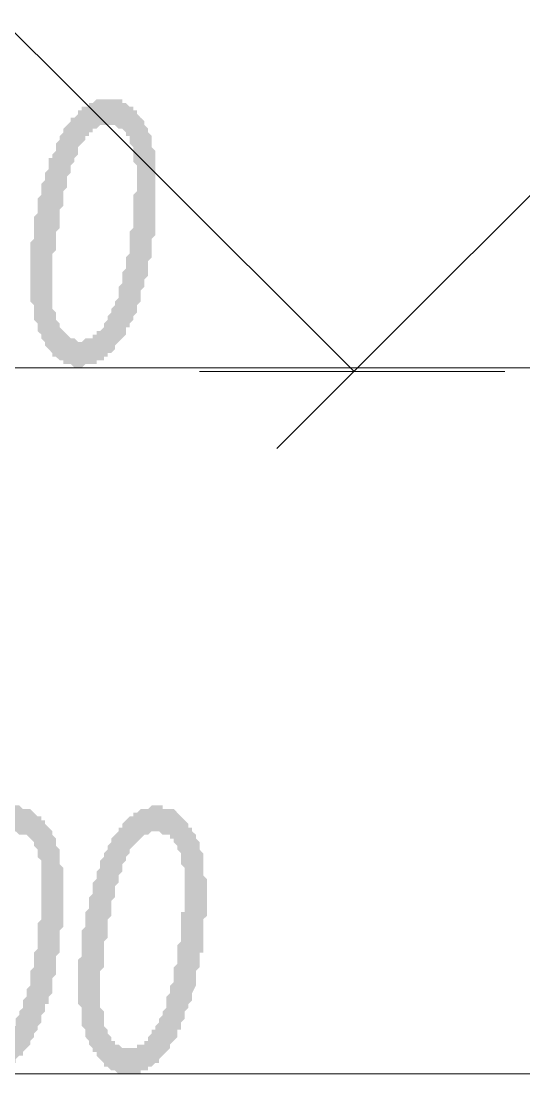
# Model space of a CAD drawing. Header units: millimetres. Extents: x 1372 to 666090, y 1285 to 31551.
# Drawn here: x 575099 to 575669, y 17482 to 18676 of the extents above; entities that cross this region are included whole.
import ezdxf

# ---------------------------------------------------------------- set-up
doc = ezdxf.new("R2010")
doc.units = ezdxf.units.MM
doc.layers.add('PDF _0', color=7, linetype='Continuous')

msp = doc.modelspace()

# ---------------------------------------------------------------- hatches: boundary and pattern name
at = {"layer": 'PDF _0', "transparency": 33554559}
h = msp.add_hatch(color=256, dxfattribs=at)
h.paths.add_polyline_path([(575109.9, 18387.3), (575109.9, 18391.5), (575109.9, 18395.6), (575109.9, 18399.8), (575109.9, 18404), (575109.9, 18408.1), (575109.9, 18412.3), (575109.9, 18416.5), (575109.9, 18420.7), (575109.9, 18424.8), (575114.1, 18429), (575114.1, 18433.2), (575114.1, 18437.3), (575114.1, 18441.5), (575114.1, 18445.7), (575114.1, 18449.9), (575114.1, 18454), (575118.2, 18458.2), (575118.2, 18462.4), (575118.2, 18462.4), (575118.2, 18466.5), (575118.2, 18474.9), (575122.4, 18479), (575122.4, 18483.2), (575122.4, 18487.4), (575122.4, 18491.6), (575126.6, 18495.7), (575126.6, 18499.9), (575126.6, 18504.1), (575126.6, 18504.1), (575130.8, 18508.2), (575130.8, 18512.4), (575130.8, 18516.6), (575130.8, 18520.8), (575134.9, 18520.8), (575134.9, 18524.9), (575134.9, 18524.9), (575139.1, 18529.1), (575139.1, 18533.3), (575139.1, 18537.4), (575143.3, 18541.6), (575143.3, 18545.8), (575147.4, 18549.9), (575147.4, 18549.9), (575147.4, 18554.1), (575151.6, 18558.3), (575151.6, 18558.3), (575155.8, 18562.5), (575155.8, 18562.5), (575155.8, 18566.6), (575160, 18566.6), (575164.1, 18570.8), (575164.1, 18575), (575168.3, 18575), (575168.3, 18579.1), (575172.5, 18579.1), (575176.6, 18579.1), (575176.6, 18583.3), (575176.6, 18583.3), (575180.8, 18583.3), (575185, 18587.5), (575185, 18587.5), (575189.1, 18587.5), (575193.3, 18587.5), (575193.3, 18587.5), (575197.5, 18587.5), (575201.7, 18587.5), (575205.8, 18587.5), (575205.8, 18587.5), (575210, 18587.5), (575214.2, 18587.5), (575214.2, 18583.3), (575218.3, 18583.3), (575218.3, 18583.3), (575222.5, 18579.1), (575226.7, 18579.1), (575226.7, 18575), (575230.9, 18575), (575230.9, 18570.8), (575235, 18566.6), (575235, 18566.6), (575239.2, 18562.5), (575239.2, 18558.3), (575239.2, 18558.3), (575243.4, 18554.1), (575243.4, 18549.9), (575243.4, 18549.9), (575247.5, 18545.8), (575247.5, 18541.6), (575247.5, 18537.4), (575247.5, 18533.3), (575251.7, 18529.1), (575251.7, 18524.9), (575251.7, 18520.8), (575251.7, 18516.6), (575251.7, 18512.4), (575251.7, 18508.2), (575251.7, 18504.1), (575251.7, 18499.9), (575251.7, 18495.7), (575251.7, 18491.6), (575251.7, 18491.6), (575251.7, 18487.4), (575251.7, 18483.2), (575251.7, 18479), (575251.7, 18474.9), (575251.7, 18470.7), (575251.7, 18466.5), (575251.7, 18462.4), (575251.7, 18458.2), (575251.7, 18454), (575251.7, 18449.9), (575251.7, 18445.7), (575251.7, 18441.5), (575251.7, 18437.3), (575251.7, 18433.2), (575247.5, 18429), (575247.5, 18424.8), (575247.5, 18420.7), (575247.5, 18416.5), (575247.5, 18412.3), (575247.5, 18408.1), (575243.4, 18404), (575243.4, 18399.8), (575243.4, 18395.6), (575243.4, 18391.5), (575243.4, 18391.5), (575243.4, 18387.3), (575239.2, 18383.1), (575239.2, 18379), (575239.2, 18374.8), (575235, 18370.6), (575235, 18366.4), (575235, 18362.3), (575235, 18358.1), (575230.9, 18353.9), (575230.9, 18349.8), (575230.9, 18345.6), (575226.7, 18341.4), (575226.7, 18341.4), (575226.7, 18337.2), (575222.5, 18333.1), (575222.5, 18328.9), (575218.3, 18328.9), (575218.3, 18324.7), (575218.3, 18320.6), (575214.2, 18316.4), (575214.2, 18316.4), (575210, 18312.2), (575210, 18312.2), (575205.8, 18308.1), (575205.8, 18308.1), (575205.8, 18303.9), (575201.7, 18299.7), (575197.5, 18299.7), (575197.5, 18295.5), (575193.3, 18295.5), (575193.3, 18291.4), (575189.1, 18291.4), (575185, 18291.4), (575185, 18287.2), (575180.8, 18287.2), (575180.8, 18287.2), (575176.6, 18287.2), (575172.5, 18287.2), (575168.3, 18283), (575168.3, 18283), (575164.1, 18283), (575164.1, 18283), (575160, 18283), (575155.8, 18287.2), (575155.8, 18287.2), (575151.6, 18287.2), (575147.4, 18287.2), (575147.4, 18291.4), (575143.3, 18291.4), (575143.3, 18291.4), (575139.1, 18295.5), (575134.9, 18295.5), (575134.9, 18299.7), (575130.8, 18303.9), (575130.8, 18303.9), (575126.6, 18308.1), (575126.6, 18312.2), (575126.6, 18312.2), (575122.4, 18316.4), (575122.4, 18320.6), (575122.4, 18320.6), (575118.2, 18324.7), (575118.2, 18328.9), (575118.2, 18333.1), (575114.1, 18337.2), (575114.1, 18337.2), (575114.1, 18341.4), (575114.1, 18345.6), (575114.1, 18349.8), (575114.1, 18353.9), (575109.9, 18358.1), (575109.9, 18362.3), (575109.9, 18366.4), (575109.9, 18370.6), (575109.9, 18379), (575109.9, 18383.1), (575109.9, 18387.3), (575109.9, 18387.3)], flags=0)
h.paths.add_polyline_path([(575134.9, 18379), (575134.9, 18374.8), (575134.9, 18366.4), (575134.9, 18362.3), (575134.9, 18358.1), (575134.9, 18353.9), (575134.9, 18349.8), (575139.1, 18345.6), (575139.1, 18345.6), (575139.1, 18341.4), (575139.1, 18337.2), (575143.3, 18333.1), (575143.3, 18333.1), (575143.3, 18328.9), (575147.4, 18324.7), (575147.4, 18324.7), (575151.6, 18320.6), (575151.6, 18320.6), (575155.8, 18316.4), (575155.8, 18316.4), (575160, 18316.4), (575164.1, 18312.2), (575164.1, 18312.2), (575168.3, 18312.2), (575168.3, 18312.2), (575172.5, 18316.4), (575176.6, 18316.4), (575176.6, 18316.4), (575180.8, 18316.4), (575180.8, 18320.6), (575185, 18320.6), (575185, 18324.7), (575189.1, 18324.7), (575193.3, 18328.9), (575193.3, 18333.1), (575193.3, 18333.1), (575197.5, 18337.2), (575197.5, 18337.2), (575197.5, 18341.4), (575201.7, 18345.6), (575201.7, 18345.6), (575201.7, 18349.8), (575205.8, 18353.9), (575205.8, 18358.1), (575205.8, 18358.1), (575210, 18362.3), (575210, 18366.4), (575210, 18370.6), (575210, 18374.8), (575214.2, 18379), (575214.2, 18383.1), (575214.2, 18387.3), (575214.2, 18391.5), (575218.3, 18395.6), (575218.3, 18399.8), (575218.3, 18404), (575218.3, 18408.1), (575222.5, 18412.3), (575222.5, 18416.5), (575222.5, 18420.7), (575222.5, 18429), (575222.5, 18433.2), (575222.5, 18437.3), (575226.7, 18441.5), (575226.7, 18445.7), (575226.7, 18449.9), (575226.7, 18454), (575226.7, 18458.2), (575226.7, 18462.4), (575226.7, 18466.5), (575226.7, 18470.7), (575226.7, 18474.9), (575226.7, 18479), (575230.9, 18483.2), (575230.9, 18483.2), (575230.9, 18487.4), (575230.9, 18491.6), (575230.9, 18495.7), (575230.9, 18499.9), (575230.9, 18504.1), (575230.9, 18508.2), (575230.9, 18512.4), (575226.7, 18516.6), (575226.7, 18520.8), (575226.7, 18524.9), (575226.7, 18529.1), (575226.7, 18533.3), (575222.5, 18537.4), (575222.5, 18537.4), (575222.5, 18541.6), (575222.5, 18545.8), (575218.3, 18545.8), (575218.3, 18549.9), (575214.2, 18554.1), (575214.2, 18554.1), (575210, 18554.1), (575205.8, 18558.3), (575205.8, 18558.3), (575201.7, 18558.3), (575197.5, 18558.3), (575197.5, 18558.3), (575193.3, 18558.3), (575193.3, 18558.3), (575189.1, 18558.3), (575185, 18554.1), (575185, 18554.1), (575180.8, 18554.1), (575180.8, 18549.9), (575176.6, 18549.9), (575176.6, 18545.8), (575172.5, 18545.8), (575172.5, 18541.6), (575168.3, 18537.4), (575168.3, 18537.4), (575164.1, 18533.3), (575164.1, 18529.1), (575164.1, 18524.9), (575160, 18520.8), (575160, 18520.8), (575160, 18516.6), (575155.8, 18512.4), (575155.8, 18512.4), (575155.8, 18508.2), (575155.8, 18504.1), (575151.6, 18499.9), (575151.6, 18495.7), (575151.6, 18491.6), (575151.6, 18487.4), (575147.4, 18483.2), (575147.4, 18479), (575147.4, 18474.9), (575147.4, 18470.7), (575147.4, 18466.5), (575143.3, 18462.4), (575143.3, 18458.2), (575143.3, 18454), (575143.3, 18449.9), (575143.3, 18441.5), (575139.1, 18437.3), (575139.1, 18433.2), (575139.1, 18429), (575139.1, 18424.8), (575139.1, 18420.7), (575139.1, 18416.5), (575134.9, 18412.3), (575134.9, 18408.1), (575134.9, 18404), (575134.9, 18399.8), (575134.9, 18395.6), (575134.9, 18391.5), (575134.9, 18387.3), (575134.9, 18383.1), (575134.9, 18383.1), (575134.9, 18379), (575134.9, 18379)], flags=0)
h = msp.add_hatch(color=256, dxfattribs=at)
h.paths.add_polyline_path([(575001.5, 17586.5), (575005.6, 17590.7), (575005.6, 17590.7), (575005.6, 17594.9), (575005.6, 17599), (575005.6, 17603.2), (575005.6, 17607.4), (575005.6, 17611.6), (575005.6, 17615.7), (575005.6, 17619.9), (575005.6, 17624.1), (575005.6, 17628.2), (575005.6, 17632.4), (575005.6, 17636.6), (575009.8, 17640.7), (575009.8, 17644.9), (575009.8, 17649.1), (575009.8, 17653.3), (575009.8, 17657.4), (575009.8, 17661.6), (575014, 17665.8), (575014, 17669.9), (575014, 17674.1), (575014, 17678.3), (575018.2, 17682.5), (575018.2, 17686.6), (575018.2, 17690.8), (575018.2, 17695), (575022.3, 17699.1), (575022.3, 17703.3), (575022.3, 17707.5), (575022.3, 17711.6), (575026.5, 17711.6), (575026.5, 17715.8), (575026.5, 17720), (575030.7, 17724.2), (575030.7, 17724.2), (575030.7, 17728.3), (575030.7, 17732.5), (575034.8, 17736.7), (575034.8, 17736.7), (575039, 17740.8), (575039, 17745), (575043.2, 17749.2), (575043.2, 17753.4), (575043.2, 17753.4), (575047.3, 17757.5), (575047.3, 17757.5), (575047.3, 17761.7), (575051.5, 17761.7), (575055.7, 17765.9), (575055.7, 17770), (575059.9, 17770), (575059.9, 17774.2), (575064, 17774.2), (575064, 17778.4), (575068.2, 17778.4), (575068.2, 17778.4), (575072.4, 17782.6), (575076.5, 17782.6), (575076.5, 17782.6), (575080.7, 17782.6), (575084.9, 17782.6), (575084.9, 17786.7), (575089.1, 17786.7), (575093.2, 17786.7), (575093.2, 17786.7), (575097.4, 17786.7), (575101.6, 17782.6), (575101.6, 17782.6), (575105.7, 17782.6), (575109.9, 17782.6), (575109.9, 17782.6), (575114.1, 17778.4), (575114.1, 17778.4), (575118.2, 17774.2), (575122.4, 17774.2), (575122.4, 17770), (575126.6, 17770), (575126.6, 17765.9), (575130.8, 17761.7), (575130.8, 17761.7), (575134.9, 17757.5), (575134.9, 17753.4), (575134.9, 17753.4), (575139.1, 17749.2), (575139.1, 17745), (575139.1, 17740.8), (575139.1, 17740.8), (575143.3, 17736.7), (575143.3, 17732.5), (575143.3, 17728.3), (575143.3, 17724.2), (575143.3, 17720), (575147.4, 17715.8), (575147.4, 17711.6), (575147.4, 17707.5), (575147.4, 17703.3), (575147.4, 17699.1), (575147.4, 17695), (575147.4, 17686.6), (575147.4, 17686.6), (575147.4, 17682.5), (575147.4, 17678.3), (575147.4, 17674.1), (575147.4, 17669.9), (575147.4, 17665.8), (575147.4, 17661.6), (575147.4, 17657.4), (575147.4, 17653.3), (575147.4, 17649.1), (575143.3, 17644.9), (575143.3, 17640.7), (575143.3, 17636.6), (575143.3, 17632.4), (575143.3, 17628.2), (575143.3, 17624.1), (575143.3, 17619.9), (575143.3, 17619.9), (575139.1, 17615.7), (575139.1, 17611.6), (575139.1, 17607.4), (575139.1, 17603.2), (575139.1, 17599), (575139.1, 17594.9), (575134.9, 17590.7), (575134.9, 17590.7), (575134.9, 17586.5), (575134.9, 17582.4), (575134.9, 17574), (575130.8, 17569.8), (575130.8, 17565.7), (575130.8, 17561.5), (575126.6, 17561.5), (575126.6, 17557.3), (575126.6, 17553.2), (575122.4, 17549), (575122.4, 17544.8), (575122.4, 17540.7), (575118.2, 17536.5), (575118.2, 17532.3), (575118.2, 17532.3), (575114.1, 17528.1), (575114.1, 17524), (575109.9, 17519.8), (575109.9, 17519.8), (575109.9, 17515.6), (575105.7, 17511.5), (575105.7, 17511.5), (575101.6, 17507.3), (575101.6, 17507.3), (575101.6, 17503.1), (575097.4, 17503.1), (575093.2, 17498.9), (575093.2, 17494.8), (575089.1, 17494.8), (575089.1, 17490.6), (575084.9, 17490.6), (575084.9, 17490.6), (575080.7, 17486.4), (575076.5, 17486.4), (575076.5, 17486.4), (575072.4, 17482.3), (575068.2, 17482.3), (575068.2, 17482.3), (575064, 17482.3), (575059.9, 17482.3), (575059.9, 17482.3), (575055.7, 17482.3), (575051.5, 17482.3), (575051.5, 17482.3), (575047.3, 17482.3), (575043.2, 17486.4), (575043.2, 17486.4), (575039, 17486.4), (575039, 17490.6), (575034.8, 17490.6), (575034.8, 17490.6), (575030.7, 17494.8), (575026.5, 17498.9), (575026.5, 17498.9), (575022.3, 17503.1), (575022.3, 17507.3), (575018.2, 17507.3), (575018.2, 17511.5), (575018.2, 17515.6), (575014, 17515.6), (575014, 17519.8), (575014, 17524), (575009.8, 17528.1), (575009.8, 17528.1), (575009.8, 17532.3), (575009.8, 17536.5), (575005.6, 17540.7), (575005.6, 17544.8), (575005.6, 17549), (575005.6, 17553.2), (575005.6, 17557.3), (575005.6, 17561.5), (575005.6, 17565.7), (575005.6, 17569.8), (575005.6, 17574), (575005.6, 17578.2), (575001.5, 17582.4), (575001.5, 17586.5)], flags=0)
h.paths.add_polyline_path([(575026.5, 17574), (575026.5, 17569.8), (575030.7, 17565.7), (575030.7, 17561.5), (575030.7, 17557.3), (575030.7, 17553.2), (575030.7, 17549), (575030.7, 17544.8), (575030.7, 17540.7), (575034.8, 17536.5), (575034.8, 17536.5), (575034.8, 17532.3), (575034.8, 17528.1), (575039, 17524), (575039, 17524), (575043.2, 17519.8), (575043.2, 17519.8), (575047.3, 17515.6), (575047.3, 17515.6), (575051.5, 17511.5), (575055.7, 17511.5), (575055.7, 17511.5), (575059.9, 17511.5), (575059.9, 17511.5), (575064, 17511.5), (575064, 17511.5), (575068.2, 17511.5), (575072.4, 17515.6), (575072.4, 17515.6), (575076.5, 17515.6), (575076.5, 17519.8), (575080.7, 17519.8), (575084.9, 17524), (575084.9, 17528.1), (575089.1, 17532.3), (575089.1, 17532.3), (575089.1, 17532.3), (575089.1, 17536.5), (575093.2, 17536.5), (575093.2, 17540.7), (575093.2, 17544.8), (575097.4, 17549), (575097.4, 17549), (575097.4, 17553.2), (575101.6, 17557.3), (575101.6, 17561.5), (575101.6, 17565.7), (575105.7, 17569.8), (575105.7, 17574), (575105.7, 17574), (575105.7, 17578.2), (575109.9, 17582.4), (575109.9, 17586.5), (575109.9, 17594.9), (575109.9, 17599), (575114.1, 17603.2), (575114.1, 17607.4), (575114.1, 17611.6), (575114.1, 17615.7), (575114.1, 17619.9), (575118.2, 17624.1), (575118.2, 17628.2), (575118.2, 17632.4), (575118.2, 17636.6), (575118.2, 17644.9), (575118.2, 17649.1), (575118.2, 17653.3), (575122.4, 17657.4), (575122.4, 17661.6), (575122.4, 17665.8), (575122.4, 17665.8), (575122.4, 17669.9), (575122.4, 17674.1), (575122.4, 17678.3), (575122.4, 17682.5), (575122.4, 17686.6), (575122.4, 17690.8), (575122.4, 17690.8), (575122.4, 17695), (575122.4, 17699.1), (575122.4, 17707.5), (575122.4, 17711.6), (575122.4, 17715.8), (575122.4, 17720), (575122.4, 17724.2), (575118.2, 17728.3), (575118.2, 17732.5), (575118.2, 17732.5), (575118.2, 17736.7), (575114.1, 17740.8), (575114.1, 17740.8), (575114.1, 17745), (575109.9, 17749.2), (575109.9, 17749.2), (575105.7, 17753.4), (575101.6, 17753.4), (575101.6, 17753.4), (575097.4, 17753.4), (575093.2, 17757.5), (575093.2, 17757.5), (575093.2, 17757.5), (575089.1, 17757.5), (575084.9, 17757.5), (575084.9, 17753.4), (575080.7, 17753.4), (575076.5, 17753.4), (575076.5, 17749.2), (575072.4, 17749.2), (575072.4, 17745), (575068.2, 17745), (575068.2, 17740.8), (575064, 17740.8), (575064, 17736.7), (575059.9, 17732.5), (575059.9, 17728.3), (575055.7, 17724.2), (575055.7, 17724.2), (575055.7, 17720), (575051.5, 17715.8), (575051.5, 17715.8), (575051.5, 17711.6), (575051.5, 17707.5), (575047.3, 17703.3), (575047.3, 17703.3), (575047.3, 17699.1), (575047.3, 17695), (575043.2, 17690.8), (575043.2, 17686.6), (575043.2, 17682.5), (575043.2, 17678.3), (575039, 17674.1), (575039, 17669.9), (575039, 17665.8), (575039, 17661.6), (575039, 17657.4), (575034.8, 17649.1), (575034.8, 17644.9), (575034.8, 17640.7), (575034.8, 17636.6), (575034.8, 17632.4), (575030.7, 17628.2), (575030.7, 17619.9), (575030.7, 17615.7), (575030.7, 17611.6), (575030.7, 17607.4), (575030.7, 17603.2), (575030.7, 17599), (575030.7, 17599), (575030.7, 17594.9), (575030.7, 17590.7), (575030.7, 17586.5), (575026.5, 17582.4), (575026.5, 17578.2), (575026.5, 17578.2), (575026.5, 17574)], flags=0)
h = msp.add_hatch(color=256, dxfattribs=at)
h.paths.add_polyline_path([(575164.1, 17586.5), (575164.1, 17590.7), (575164.1, 17590.7), (575164.1, 17594.9), (575164.1, 17599), (575164.1, 17603.2), (575164.1, 17607.4), (575164.1, 17611.6), (575168.3, 17615.7), (575168.3, 17619.9), (575168.3, 17624.1), (575168.3, 17628.2), (575168.3, 17632.4), (575168.3, 17636.6), (575168.3, 17640.7), (575168.3, 17644.9), (575172.5, 17649.1), (575172.5, 17653.3), (575172.5, 17657.4), (575172.5, 17661.6), (575172.5, 17665.8), (575176.6, 17669.9), (575176.6, 17674.1), (575176.6, 17678.3), (575176.6, 17682.5), (575180.8, 17686.6), (575180.8, 17690.8), (575180.8, 17695), (575180.8, 17699.1), (575185, 17703.3), (575185, 17707.5), (575185, 17711.6), (575185, 17711.6), (575189.1, 17715.8), (575189.1, 17720), (575189.1, 17724.2), (575189.1, 17724.2), (575193.3, 17728.3), (575193.3, 17732.5), (575197.5, 17736.7), (575197.5, 17736.7), (575197.5, 17740.8), (575201.7, 17745), (575201.7, 17749.2), (575205.8, 17753.4), (575205.8, 17753.4), (575210, 17757.5), (575210, 17757.5), (575210, 17761.7), (575214.2, 17761.7), (575214.2, 17765.9), (575218.3, 17770), (575218.3, 17770), (575222.5, 17774.2), (575226.7, 17774.2), (575226.7, 17778.4), (575230.9, 17778.4), (575230.9, 17778.4), (575235, 17782.6), (575235, 17782.6), (575239.2, 17782.6), (575243.4, 17782.6), (575243.4, 17782.6), (575247.5, 17786.7), (575251.7, 17786.7), (575251.7, 17786.7), (575255.9, 17786.7), (575260, 17786.7), (575260, 17782.6), (575264.2, 17782.6), (575268.4, 17782.6), (575268.4, 17782.6), (575272.6, 17782.6), (575276.7, 17778.4), (575276.7, 17778.4), (575280.9, 17774.2), (575280.9, 17774.2), (575285.1, 17770), (575285.1, 17770), (575289.2, 17765.9), (575289.2, 17761.7), (575293.4, 17761.7), (575293.4, 17757.5), (575297.6, 17753.4), (575297.6, 17753.4), (575297.6, 17749.2), (575301.8, 17745), (575301.8, 17740.8), (575301.8, 17740.8), (575301.8, 17736.7), (575305.9, 17732.5), (575305.9, 17728.3), (575305.9, 17724.2), (575305.9, 17720), (575305.9, 17715.8), (575305.9, 17711.6), (575305.9, 17707.5), (575310.1, 17703.3), (575310.1, 17699.1), (575310.1, 17695), (575310.1, 17686.6), (575310.1, 17686.6), (575310.1, 17682.5), (575310.1, 17678.3), (575310.1, 17674.1), (575310.1, 17669.9), (575310.1, 17665.8), (575310.1, 17661.6), (575305.9, 17657.4), (575305.9, 17653.3), (575305.9, 17649.1), (575305.9, 17644.9), (575305.9, 17640.7), (575305.9, 17636.6), (575305.9, 17632.4), (575305.9, 17628.2), (575305.9, 17624.1), (575305.9, 17619.9), (575301.8, 17619.9), (575301.8, 17615.7), (575301.8, 17611.6), (575301.8, 17607.4), (575301.8, 17603.2), (575297.6, 17599), (575297.6, 17594.9), (575297.6, 17590.7), (575297.6, 17590.7), (575297.6, 17586.5), (575297.6, 17582.4), (575293.4, 17574), (575293.4, 17569.8), (575293.4, 17565.7), (575289.2, 17561.5), (575289.2, 17561.5), (575289.2, 17557.3), (575285.1, 17553.2), (575285.1, 17549), (575285.1, 17544.8), (575280.9, 17540.7), (575280.9, 17536.5), (575280.9, 17532.3), (575276.7, 17532.3), (575276.7, 17528.1), (575276.7, 17524), (575272.6, 17519.8), (575272.6, 17519.8), (575268.4, 17515.6), (575268.4, 17511.5), (575268.4, 17511.5), (575264.2, 17507.3), (575264.2, 17507.3), (575260, 17503.1), (575260, 17503.1), (575255.9, 17498.9), (575255.9, 17494.8), (575251.7, 17494.8), (575247.5, 17490.6), (575247.5, 17490.6), (575243.4, 17490.6), (575243.4, 17486.4), (575239.2, 17486.4), (575235, 17486.4), (575235, 17482.3), (575230.9, 17482.3), (575226.7, 17482.3), (575226.7, 17482.3), (575222.5, 17482.3), (575222.5, 17482.3), (575218.3, 17482.3), (575214.2, 17482.3), (575214.2, 17482.3), (575210, 17482.3), (575205.8, 17486.4), (575205.8, 17486.4), (575201.7, 17486.4), (575197.5, 17490.6), (575197.5, 17490.6), (575193.3, 17490.6), (575193.3, 17494.8), (575189.1, 17498.9), (575189.1, 17498.9), (575185, 17503.1), (575185, 17507.3), (575180.8, 17507.3), (575180.8, 17511.5), (575176.6, 17515.6), (575176.6, 17515.6), (575176.6, 17519.8), (575172.5, 17524), (575172.5, 17528.1), (575172.5, 17528.1), (575172.5, 17532.3), (575168.3, 17536.5), (575168.3, 17540.7), (575168.3, 17544.8), (575168.3, 17549), (575168.3, 17553.2), (575168.3, 17557.3), (575164.1, 17561.5), (575164.1, 17565.7), (575164.1, 17569.8), (575164.1, 17574), (575164.1, 17578.2), (575164.1, 17582.4), (575164.1, 17586.5)], flags=0)
h.paths.add_polyline_path([(575189.1, 17574), (575189.1, 17569.8), (575189.1, 17565.7), (575189.1, 17561.5), (575189.1, 17557.3), (575193.3, 17553.2), (575193.3, 17549), (575193.3, 17544.8), (575193.3, 17540.7), (575193.3, 17536.5), (575193.3, 17536.5), (575197.5, 17532.3), (575197.5, 17528.1), (575201.7, 17524), (575201.7, 17524), (575201.7, 17519.8), (575205.8, 17519.8), (575205.8, 17515.6), (575210, 17515.6), (575214.2, 17511.5), (575214.2, 17511.5), (575218.3, 17511.5), (575222.5, 17511.5), (575222.5, 17511.5), (575226.7, 17511.5), (575226.7, 17511.5), (575230.9, 17511.5), (575230.9, 17515.6), (575235, 17515.6), (575239.2, 17515.6), (575239.2, 17519.8), (575243.4, 17519.8), (575243.4, 17524), (575247.5, 17528.1), (575247.5, 17532.3), (575247.5, 17532.3), (575251.7, 17532.3), (575251.7, 17536.5), (575251.7, 17536.5), (575255.9, 17540.7), (575255.9, 17544.8), (575260, 17549), (575260, 17549), (575260, 17553.2), (575264.2, 17557.3), (575264.2, 17561.5), (575264.2, 17565.7), (575264.2, 17569.8), (575268.4, 17574), (575268.4, 17574), (575268.4, 17578.2), (575268.4, 17582.4), (575272.6, 17586.5), (575272.6, 17594.9), (575272.6, 17599), (575272.6, 17603.2), (575276.7, 17607.4), (575276.7, 17611.6), (575276.7, 17615.7), (575276.7, 17619.9), (575276.7, 17624.1), (575276.7, 17628.2), (575280.9, 17632.4), (575280.9, 17636.6), (575280.9, 17644.9), (575280.9, 17649.1), (575280.9, 17653.3), (575280.9, 17657.4), (575280.9, 17661.6), (575280.9, 17665.8), (575285.1, 17665.8), (575285.1, 17669.9), (575285.1, 17674.1), (575285.1, 17678.3), (575285.1, 17682.5), (575285.1, 17686.6), (575285.1, 17690.8), (575285.1, 17690.8), (575285.1, 17695), (575285.1, 17699.1), (575285.1, 17707.5), (575285.1, 17711.6), (575285.1, 17715.8), (575280.9, 17720), (575280.9, 17724.2), (575280.9, 17728.3), (575280.9, 17732.5), (575280.9, 17732.5), (575276.7, 17736.7), (575276.7, 17740.8), (575276.7, 17740.8), (575272.6, 17745), (575272.6, 17749.2), (575268.4, 17749.2), (575268.4, 17753.4), (575264.2, 17753.4), (575260, 17753.4), (575260, 17753.4), (575255.9, 17757.5), (575251.7, 17757.5), (575251.7, 17757.5), (575251.7, 17757.5), (575247.5, 17757.5), (575243.4, 17753.4), (575243.4, 17753.4), (575239.2, 17753.4), (575235, 17749.2), (575235, 17749.2), (575230.9, 17745), (575230.9, 17745), (575226.7, 17740.8), (575226.7, 17740.8), (575222.5, 17736.7), (575222.5, 17732.5), (575218.3, 17728.3), (575218.3, 17724.2), (575218.3, 17724.2), (575214.2, 17720), (575214.2, 17715.8), (575214.2, 17715.8), (575214.2, 17711.6), (575210, 17707.5), (575210, 17703.3), (575210, 17703.3), (575210, 17699.1), (575205.8, 17695), (575205.8, 17690.8), (575205.8, 17686.6), (575205.8, 17682.5), (575201.7, 17678.3), (575201.7, 17674.1), (575201.7, 17669.9), (575201.7, 17665.8), (575201.7, 17661.6), (575197.5, 17657.4), (575197.5, 17649.1), (575197.5, 17644.9), (575197.5, 17640.7), (575197.5, 17636.6), (575193.3, 17632.4), (575193.3, 17628.2), (575193.3, 17619.9), (575193.3, 17615.7), (575193.3, 17611.6), (575193.3, 17607.4), (575193.3, 17603.2), (575189.1, 17599), (575189.1, 17599), (575189.1, 17594.9), (575189.1, 17590.7), (575189.1, 17586.5), (575189.1, 17582.4), (575189.1, 17578.2), (575189.1, 17578.2), (575189.1, 17574)], flags=0)

# ---------------------------------------------------------------- linework, layer by layer
at = {"layer": 'PDF _0', "lineweight": 9}
for points in [[(572115.4, 21636.2), (575476.9, 18278.9)], [(576273.5, 19075.4), (575389.3, 18191.3)], [(578137.8, 18283), (575818.9, 18283), (572957.9, 18283), (570038.4, 18283)], [(575301.8, 18278.9), (575647.9, 18278.9)], [(578137.8, 17482.3), (571998.6, 17482.3)]]:
    msp.add_lwpolyline(points, dxfattribs=at)

doc.saveas('drawing.dxf')
